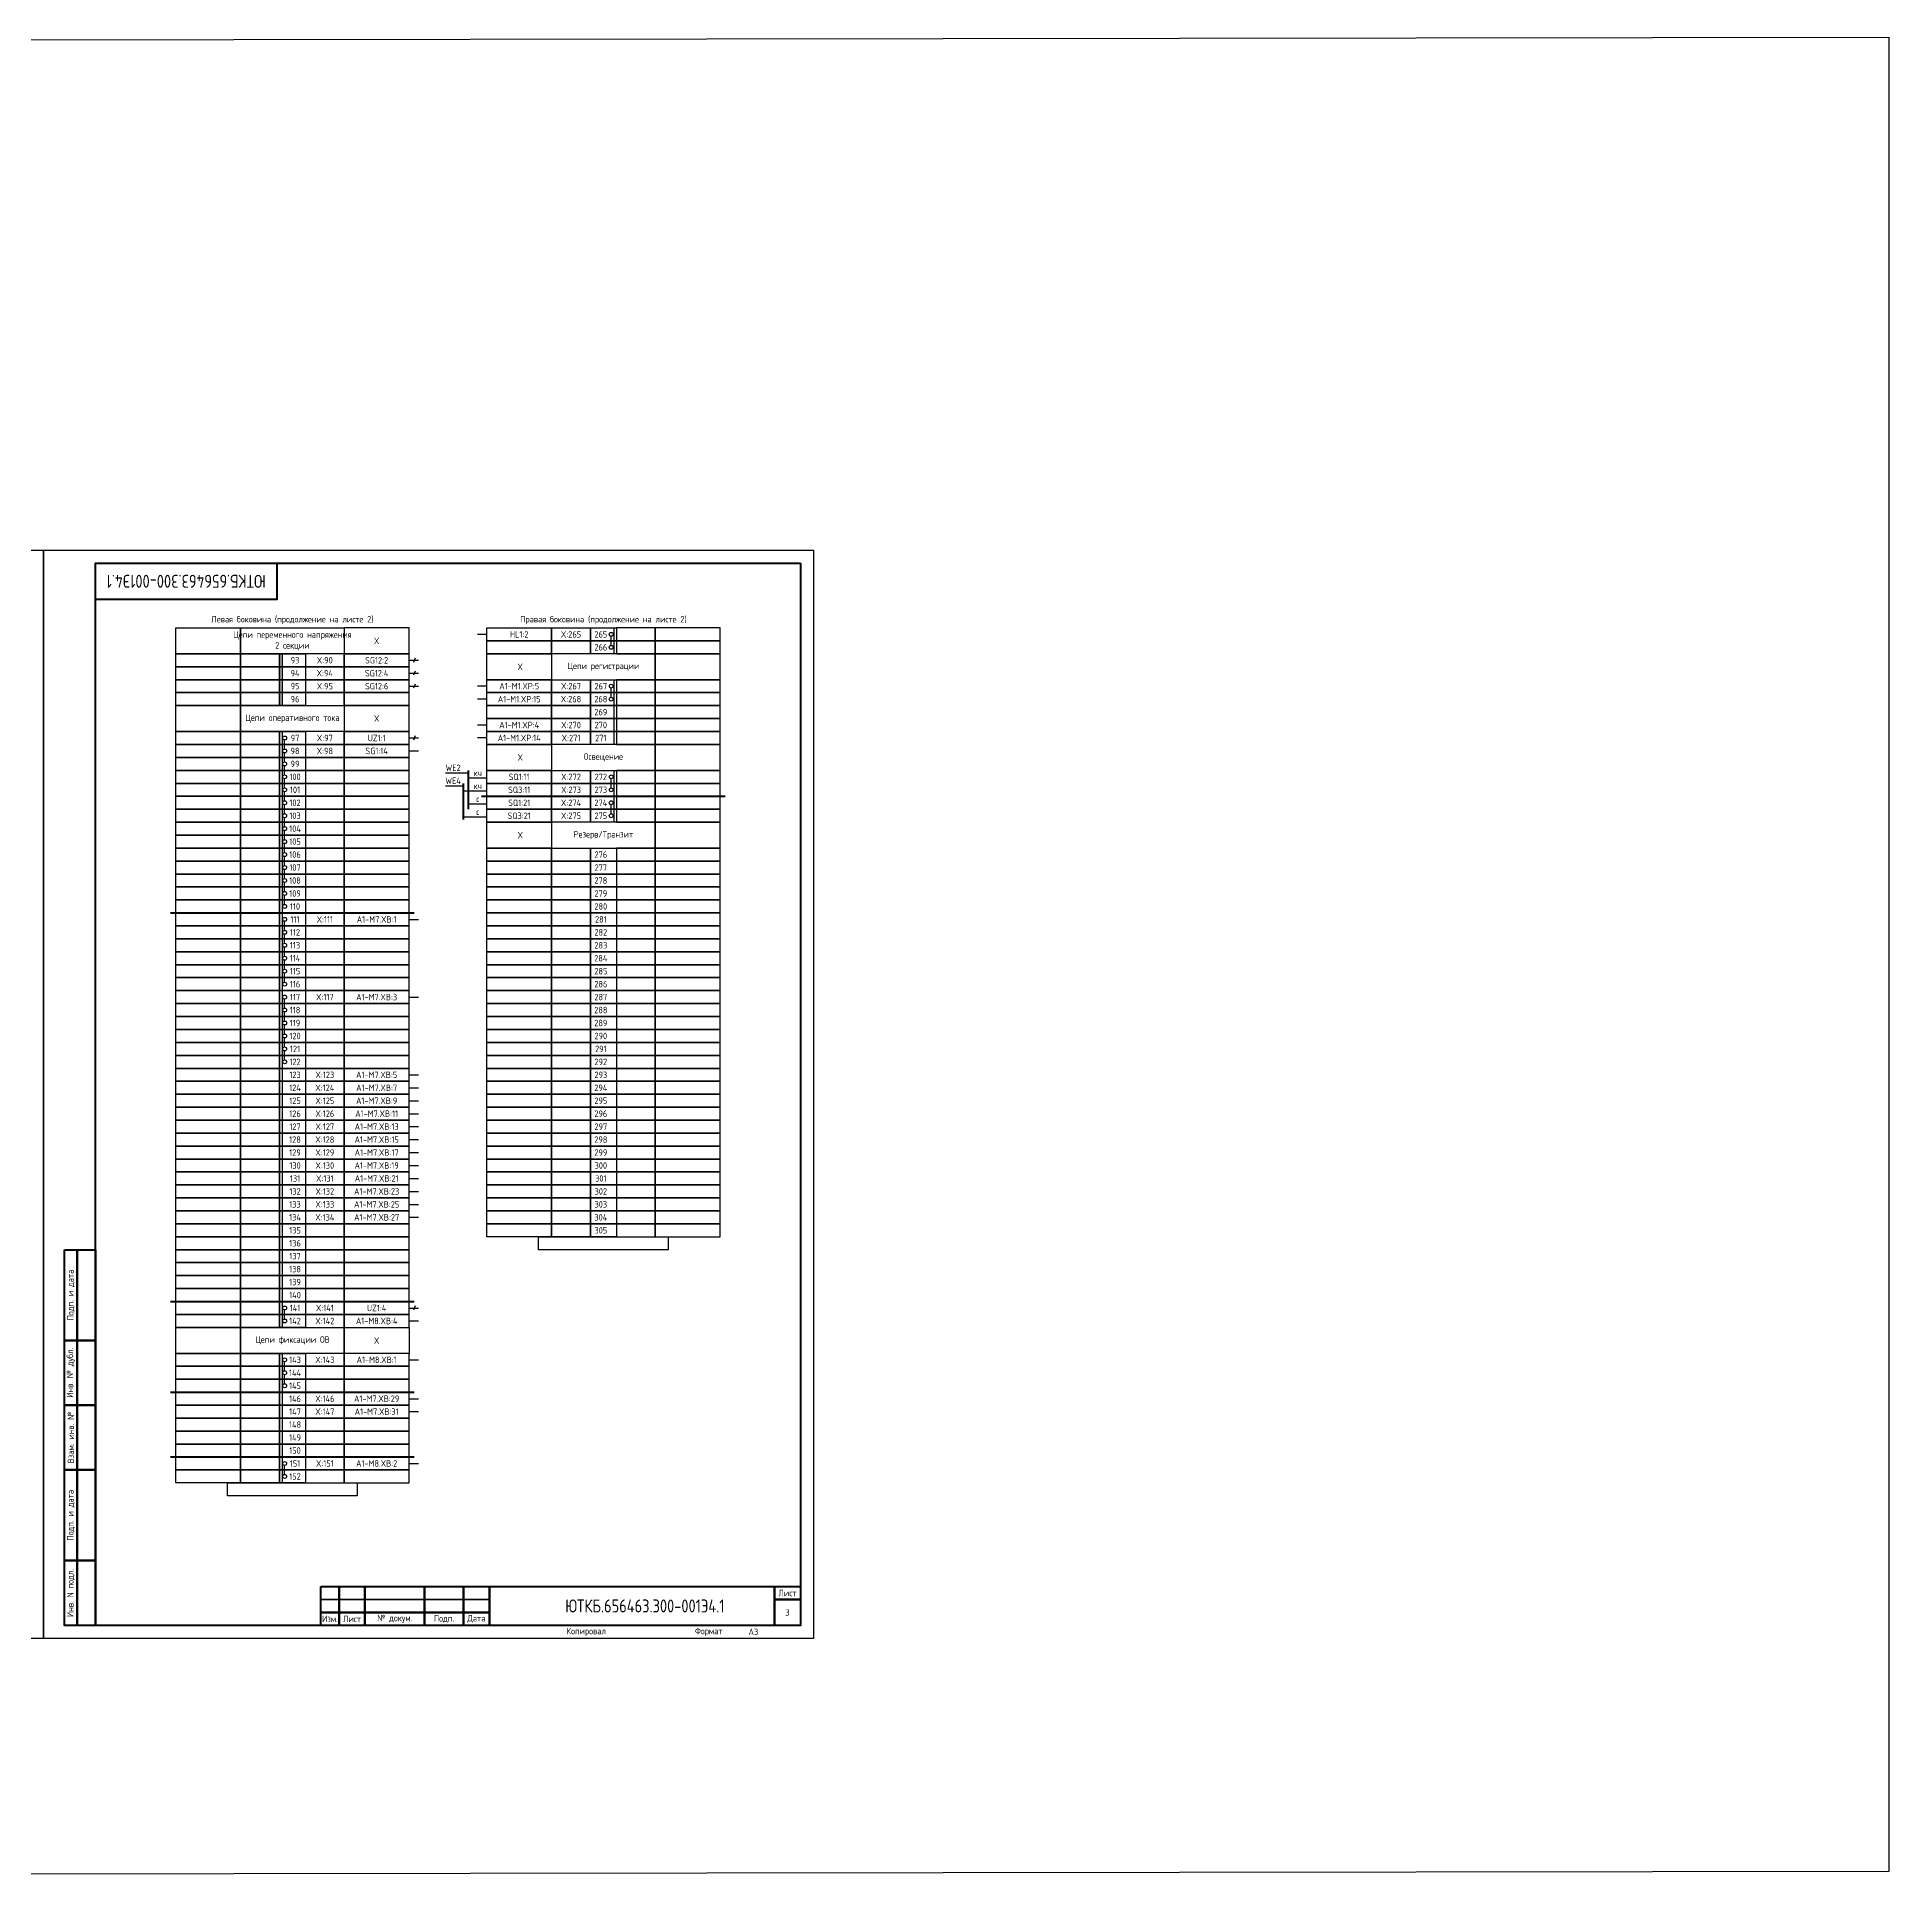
# Model space of a CAD drawing. Header units: millimetres. Extents: x -1245 to 5086, y -99 to 618.
# Drawn here: x 4372 to 5086, y -99 to 618 of the extents above; entities that cross this region are included whole.
import ezdxf

# ---------------------------------------------------------------- set-up
doc = ezdxf.new("R2010")
doc.units = ezdxf.units.MM
doc.styles.add('Gost_type_A', font='GOST_A.TTF')

# ---------------------------------------------------------------- blocks, each defined once
blk = doc.blocks.new('Штамп левый нижний')
at = {"lineweight": 50}
for points in [[(-12, 145), (-7, 145), (-7, 110), (-12, 110)], [(-7, 145), (0, 145), (0, 110), (-7, 110)], [(-12, 110), (-7, 110), (-7, 85), (-12, 85)], [(-7, 110), (0, 110), (0, 85), (-7, 85)], [(-12, 85), (-7, 85), (-7, 60), (-12, 60)], [(-7, 85), (0, 85), (0, 60), (-7, 60)], [(-12, 60), (-7, 60), (-7, 25), (-12, 25)], [(-7, 60), (0, 60), (0, 25), (-7, 25)], [(-12, 25), (-7, 25), (-7, 0), (-12, 0)], [(-7, 25), (0, 25), (0, 0), (-7, 0)]]:
    blk.add_lwpolyline(points, close=True, dxfattribs=at)
at = {"char_height": 2.5, "attachment_point": 5, "rotation": 90, "style": 'Gost_type_A'}
for s, insert, width in [('Подп. и дата', (-9.5, 127.5), 35), ('Инв. № дубл.', (-9.5, 97.5), 25), ('Взам. инв. №', (-9.5, 72.5), 25), ('Подп. и дата', (-9.5, 42.5), 35), ('Инв. N подл.', (-9.5, 12.5), 25)]:
    blk.add_mtext(s, dxfattribs=dict(at, insert=insert, width=width))
blk = doc.blocks.new('Штамп угловой верхний')
at = {"lineweight": 50}
blk.add_lwpolyline([(0, 0), (70, 0), (70, -14), (0, -14)], close=True, dxfattribs=at)
blk = doc.blocks.new('Штамп малый нижний')
at = {"lineweight": 50}
for points in [[(-185, 15), (-178, 15), (-178, 5), (-185, 5)], [(-178, 15), (-168, 15), (-168, 5), (-178, 5)], [(-168, 15), (-145, 15), (-145, 5), (-168, 5)], [(-145, 15), (-130, 15), (-130, 5), (-145, 5)], [(-130, 15), (-120, 15), (-120, 5), (-130, 5)], [(-120, 15), (-10, 15), (-10, 0), (-120, 0)], [(-10, 15), (0, 15), (0, 10), (-10, 10)], [(-10, 10), (0, 10), (0, 0), (-10, 0)], [(-185, 5), (-178, 5), (-178, 0), (-185, 0)], [(-178, 5), (-168, 5), (-168, 0), (-178, 0)], [(-168, 5), (-145, 5), (-145, 0), (-168, 0)], [(-145, 5), (-130, 5), (-130, 0), (-145, 0)], [(-130, 5), (-120, 5), (-120, 0), (-130, 0)]]:
    blk.add_lwpolyline(points, close=True, dxfattribs=at)
for points in [[(-185, 15), (-178, 15), (-178, 10), (-185, 10)], [(-178, 15), (-168, 15), (-168, 10), (-178, 10)], [(-168, 15), (-145, 15), (-145, 10), (-168, 10)], [(-145, 15), (-130, 15), (-130, 10), (-145, 10)], [(-130, 15), (-120, 15), (-120, 10), (-130, 10)], [(-185, 10), (-178, 10), (-178, 5), (-185, 5)], [(-178, 10), (-168, 10), (-168, 5), (-178, 5)], [(-168, 10), (-145, 10), (-145, 5), (-168, 5)], [(-145, 10), (-130, 10), (-130, 5), (-145, 5)], [(-130, 10), (-120, 10), (-120, 5), (-130, 5)]]:
    blk.add_lwpolyline(points, close=True)
at = {"char_height": 2.5, "style": 'Gost_type_A'}
for s, insert, width, attachment_point in [('Лист', (-5, 12.5), 10, 5), ('Изм.', (-181.5, 2.5), 7, 5), ('Лист', (-173, 2.5), 10, 5), ('№ докум.', (-156.5, 2.5), 23, 5), ('Подп.', (-137.5, 2.5), 15, 5), ('Дата', (-125, 2.5), 10, 5), ('Копировал', (-75, -2.53), 13.1202, 6), ('Формат', (-30, -2.53), 13.1202, 6)]:
    blk.add_mtext(s, dxfattribs=dict(at, insert=insert, width=width, attachment_point=attachment_point))

msp = doc.modelspace()

# ---------------------------------------------------------------- hatches: boundary and pattern name
h = msp.add_hatch(color=256)
h.dxf.hatch_style = 1
h.paths.add_polyline_path([(4466, 380), (4465, 380), (4465, 360), (4466, 360)])

# ---------------------------------------------------------------- linework, layer by layer
for p, q in [((4545, 387.5), (4541.38, 387.5)), ((4594, 390), (4594, 380)), ((4593, 383.25), (4593, 386.75)), ((4515, 377.5), (4518.62, 377.5)), ((4517.33, 378.31), (4516.75, 376.69)), ((4517.33, 373.31), (4516.75, 371.69)), ((4515, 372.5), (4518.62, 372.5)), ((4515, 367.5), (4518.62, 367.5)), ((4517.33, 368.31), (4516.75, 366.69)), ((4545, 367.5), (4541.38, 367.5)), ((4593, 363.25), (4593, 366.75)), ((4594, 370), (4594, 345)), ((4545, 362.5), (4541.38, 362.5)), ((4545, 352.5), (4541.38, 352.5)), ((4466, 350), (4466, 120)), ((4467, 343.25), (4467, 346.75)), ((4515, 347.5), (4518.62, 347.5)), ((4517.33, 348.31), (4516.75, 346.69)), ((4545, 347.5), (4541.38, 347.5)), ((4467, 338.25), (4467, 341.75)), ((4515, 342.5), (4518.62, 342.5)), ((4467, 333.25), (4467, 336.75)), ((4467, 328.25), (4467, 331.75)), ((4529, 334), (4538, 334)), ((4545, 332), (4538, 332)), ((4593, 328.25), (4593, 331.75)), ((4594, 335), (4594, 315)), ((4467, 323.25), (4467, 326.75)), ((4529, 329), (4536, 329)), ((4545, 327), (4536, 327)), ((4467, 318.25), (4467, 321.75)), ((4467, 313.25), (4467, 316.75)), ((4545, 317), (4536, 317)), ((4545, 322), (4538, 322)), ((4593, 318.25), (4593, 321.75)), ((4467, 308.25), (4467, 311.75)), ((4467, 303.25), (4467, 306.75)), ((4467, 298.25), (4467, 301.75)), ((4467, 293.25), (4467, 296.75)), ((4467, 288.25), (4467, 291.75)), ((4467, 283.25), (4467, 286.75)), ((4467, 273.25), (4467, 276.75)), ((4515, 277.5), (4518.62, 277.5)), ((4467, 268.25), (4467, 271.75)), ((4467, 263.25), (4467, 266.75)), ((4467, 258.25), (4467, 261.75)), ((4467, 253.25), (4467, 256.75)), ((4467, 243.25), (4467, 246.75)), ((4515, 247.5), (4518.62, 247.5)), ((4467, 238.25), (4467, 241.75)), ((4467, 233.25), (4467, 236.75)), ((4467, 228.25), (4467, 231.75)), ((4467, 223.25), (4467, 226.75)), ((4515, 217.5), (4518.62, 217.5)), ((4515, 212.5), (4518.62, 212.5)), ((4515, 207.5), (4518.62, 207.5)), ((4515, 202.5), (4518.62, 202.5)), ((4515, 197.5), (4518.62, 197.5)), ((4515, 192.5), (4518.62, 192.5)), ((4515, 187.5), (4518.62, 187.5)), ((4515, 182.5), (4518.62, 182.5)), ((4515, 177.5), (4518.62, 177.5)), ((4515, 172.5), (4518.62, 172.5)), ((4515, 167.5), (4518.62, 167.5)), ((4515, 162.5), (4518.62, 162.5)), ((4467, 123.25), (4467, 126.75)), ((4515, 127.5), (4518.62, 127.5)), ((4515, 122.5), (4518.62, 122.5)), ((4517.33, 128.31), (4516.75, 126.69)), ((4466, 110), (4466, 60)), ((4467, 103.25), (4467, 106.75)), ((4467, 98.25), (4467, 101.75)), ((4515, 107.5), (4518.62, 107.5)), ((4515, 92.5), (4518.62, 92.5)), ((4515, 87.5), (4518.62, 87.5)), ((4467, 63.25), (4467, 66.75)), ((4515, 67.5), (4518.62, 67.5))]:
    msp.add_line(p, q)
at = {"lineweight": 50}
for p, q in [((4536, 316), (4536, 330)), ((4538, 320), (4538, 335)), ((4543, 325), (4637, 325)), ((4423, 280), (4517, 280)), ((4423, 130), (4517, 130)), ((4423, 95), (4517, 95)), ((4423, 70), (4517, 70))]:
    msp.add_line(p, q, dxfattribs=at)
at = {"color": 3}
msp.add_lwpolyline([(-1245, 609), (5086, 618), (5086, -90), (-1245, -99)], close=True, dxfattribs=at)
for points in [[(4374, 420), (4374, 0), (4077, 0), (4077, 420)], [(4671, 420), (4671, 0), (4374, 0), (4374, 420)], [(4425, 390), (4450, 390), (4450, 380), (4425, 380)], [(4450, 390), (4490, 390), (4490, 380), (4450, 380)], [(4515, 390), (4490, 390), (4490, 380), (4515, 380)], [(4545, 390), (4570, 390), (4570, 385), (4545, 385)], [(4570, 390), (4585, 390), (4585, 385), (4570, 385)], [(4585, 390), (4595, 390), (4595, 385), (4585, 385)], [(4610, 390), (4595, 390), (4595, 385), (4610, 385)], [(4635, 390), (4610, 390), (4610, 385), (4635, 385)], [(4545, 385), (4570, 385), (4570, 380), (4545, 380)], [(4570, 385), (4585, 385), (4585, 380), (4570, 380)], [(4585, 385), (4595, 385), (4595, 380), (4585, 380)], [(4610, 385), (4595, 385), (4595, 380), (4610, 380)], [(4635, 385), (4610, 385), (4610, 380), (4635, 380)], [(4425, 380), (4450, 380), (4450, 375), (4425, 375)], [(4425, 375), (4450, 375), (4450, 370), (4425, 370)], [(4450, 380), (4465, 380), (4465, 375), (4450, 375)], [(4450, 375), (4465, 375), (4465, 370), (4450, 370)], [(4465, 380), (4475, 380), (4475, 375), (4465, 375)], [(4465, 375), (4475, 375), (4475, 370), (4465, 370)], [(4490, 380), (4475, 380), (4475, 375), (4490, 375)], [(4490, 375), (4475, 375), (4475, 370), (4490, 370)], [(4515, 380), (4490, 380), (4490, 375), (4515, 375)], [(4515, 375), (4490, 375), (4490, 370), (4515, 370)], [(4545, 380), (4570, 380), (4570, 370), (4545, 370)], [(4610, 380), (4570, 380), (4570, 370), (4610, 370)], [(4635, 380), (4610, 380), (4610, 370), (4635, 370)], [(4425, 370), (4450, 370), (4450, 365), (4425, 365)], [(4450, 370), (4465, 370), (4465, 365), (4450, 365)], [(4465, 370), (4475, 370), (4475, 365), (4465, 365)], [(4490, 370), (4475, 370), (4475, 365), (4490, 365)], [(4515, 370), (4490, 370), (4490, 365), (4515, 365)], [(4545, 370), (4570, 370), (4570, 365), (4545, 365)], [(4570, 370), (4585, 370), (4585, 365), (4570, 365)], [(4585, 370), (4595, 370), (4595, 365), (4585, 365)], [(4610, 370), (4595, 370), (4595, 365), (4610, 365)], [(4635, 370), (4610, 370), (4610, 365), (4635, 365)], [(4425, 365), (4450, 365), (4450, 360), (4425, 360)], [(4425, 360), (4450, 360), (4450, 350), (4425, 350)], [(4450, 365), (4465, 365), (4465, 360), (4450, 360)], [(4450, 360), (4490, 360), (4490, 350), (4450, 350)], [(4465, 365), (4475, 365), (4475, 360), (4465, 360)], [(4490, 365), (4475, 365), (4475, 360), (4490, 360)], [(4515, 365), (4490, 365), (4490, 360), (4515, 360)], [(4515, 360), (4490, 360), (4490, 350), (4515, 350)], [(4545, 365), (4570, 365), (4570, 360), (4545, 360)], [(4545, 360), (4570, 360), (4570, 355), (4545, 355)], [(4570, 365), (4585, 365), (4585, 360), (4570, 360)], [(4570, 360), (4585, 360), (4585, 355), (4570, 355)], [(4585, 365), (4595, 365), (4595, 360), (4585, 360)], [(4585, 360), (4595, 360), (4595, 355), (4585, 355)], [(4610, 365), (4595, 365), (4595, 360), (4610, 360)], [(4610, 360), (4595, 360), (4595, 355), (4610, 355)], [(4635, 365), (4610, 365), (4610, 360), (4635, 360)], [(4635, 360), (4610, 360), (4610, 355), (4635, 355)], [(4545, 355), (4570, 355), (4570, 350), (4545, 350)], [(4570, 355), (4585, 355), (4585, 350), (4570, 350)], [(4585, 355), (4595, 355), (4595, 350), (4585, 350)], [(4610, 355), (4595, 355), (4595, 350), (4610, 350)], [(4635, 355), (4610, 355), (4610, 350), (4635, 350)], [(4425, 350), (4450, 350), (4450, 345), (4425, 345)], [(4425, 345), (4450, 345), (4450, 340), (4425, 340)], [(4450, 350), (4465, 350), (4465, 345), (4450, 345)], [(4450, 345), (4465, 345), (4465, 340), (4450, 340)], [(4465, 350), (4475, 350), (4475, 345), (4465, 345)], [(4465, 345), (4475, 345), (4475, 340), (4465, 340)], [(4490, 350), (4475, 350), (4475, 345), (4490, 345)], [(4490, 345), (4475, 345), (4475, 340), (4490, 340)], [(4515, 350), (4490, 350), (4490, 345), (4515, 345)], [(4515, 345), (4490, 345), (4490, 340), (4515, 340)], [(4545, 350), (4570, 350), (4570, 345), (4545, 345)], [(4545, 345), (4570, 345), (4570, 335), (4545, 335)], [(4570, 350), (4585, 350), (4585, 345), (4570, 345)], [(4610, 345), (4570, 345), (4570, 335), (4610, 335)], [(4585, 350), (4595, 350), (4595, 345), (4585, 345)], [(4610, 350), (4595, 350), (4595, 345), (4610, 345)], [(4635, 350), (4610, 350), (4610, 345), (4635, 345)], [(4635, 345), (4610, 345), (4610, 335), (4635, 335)], [(4425, 340), (4450, 340), (4450, 335), (4425, 335)], [(4450, 340), (4465, 340), (4465, 335), (4450, 335)], [(4465, 340), (4475, 340), (4475, 335), (4465, 335)], [(4490, 340), (4475, 340), (4475, 335), (4490, 335)], [(4515, 340), (4490, 340), (4490, 335), (4515, 335)], [(4425, 335), (4450, 335), (4450, 330), (4425, 330)], [(4425, 330), (4450, 330), (4450, 325), (4425, 325)], [(4450, 335), (4465, 335), (4465, 330), (4450, 330)], [(4450, 330), (4465, 330), (4465, 325), (4450, 325)], [(4465, 335), (4475, 335), (4475, 330), (4465, 330)], [(4465, 330), (4475, 330), (4475, 325), (4465, 325)], [(4490, 335), (4475, 335), (4475, 330), (4490, 330)], [(4490, 330), (4475, 330), (4475, 325), (4490, 325)], [(4515, 335), (4490, 335), (4490, 330), (4515, 330)], [(4515, 330), (4490, 330), (4490, 325), (4515, 325)], [(4545, 335), (4570, 335), (4570, 330), (4545, 330)], [(4545, 330), (4570, 330), (4570, 325), (4545, 325)], [(4570, 335), (4585, 335), (4585, 330), (4570, 330)], [(4570, 330), (4585, 330), (4585, 325), (4570, 325)], [(4585, 335), (4595, 335), (4595, 330), (4585, 330)], [(4585, 330), (4595, 330), (4595, 325), (4585, 325)], [(4610, 335), (4595, 335), (4595, 330), (4610, 330)], [(4610, 330), (4595, 330), (4595, 325), (4610, 325)], [(4635, 335), (4610, 335), (4610, 330), (4635, 330)], [(4635, 330), (4610, 330), (4610, 325), (4635, 325)], [(4425, 325), (4450, 325), (4450, 320), (4425, 320)], [(4450, 325), (4465, 325), (4465, 320), (4450, 320)], [(4465, 325), (4475, 325), (4475, 320), (4465, 320)], [(4490, 325), (4475, 325), (4475, 320), (4490, 320)], [(4515, 325), (4490, 325), (4490, 320), (4515, 320)], [(4545, 325), (4570, 325), (4570, 320), (4545, 320)], [(4570, 325), (4585, 325), (4585, 320), (4570, 320)], [(4585, 325), (4595, 325), (4595, 320), (4585, 320)], [(4610, 325), (4595, 325), (4595, 320), (4610, 320)], [(4635, 325), (4610, 325), (4610, 320), (4635, 320)], [(4425, 320), (4450, 320), (4450, 315), (4425, 315)], [(4450, 320), (4465, 320), (4465, 315), (4450, 315)], [(4465, 320), (4475, 320), (4475, 315), (4465, 315)], [(4490, 320), (4475, 320), (4475, 315), (4490, 315)], [(4515, 320), (4490, 320), (4490, 315), (4515, 315)], [(4545, 320), (4570, 320), (4570, 315), (4545, 315)], [(4570, 320), (4585, 320), (4585, 315), (4570, 315)], [(4585, 320), (4595, 320), (4595, 315), (4585, 315)], [(4610, 320), (4595, 320), (4595, 315), (4610, 315)], [(4635, 320), (4610, 320), (4610, 315), (4635, 315)], [(4425, 315), (4450, 315), (4450, 310), (4425, 310)], [(4425, 310), (4450, 310), (4450, 305), (4425, 305)], [(4450, 315), (4465, 315), (4465, 310), (4450, 310)], [(4450, 310), (4465, 310), (4465, 305), (4450, 305)], [(4465, 315), (4475, 315), (4475, 310), (4465, 310)], [(4465, 310), (4475, 310), (4475, 305), (4465, 305)], [(4490, 315), (4475, 315), (4475, 310), (4490, 310)], [(4490, 310), (4475, 310), (4475, 305), (4490, 305)], [(4515, 315), (4490, 315), (4490, 310), (4515, 310)], [(4515, 310), (4490, 310), (4490, 305), (4515, 305)], [(4545, 315), (4570, 315), (4570, 305), (4545, 305)], [(4610, 315), (4570, 315), (4570, 305), (4610, 305)], [(4635, 315), (4610, 315), (4610, 305), (4635, 305)], [(4425, 305), (4450, 305), (4450, 300), (4425, 300)], [(4450, 305), (4465, 305), (4465, 300), (4450, 300)], [(4465, 305), (4475, 305), (4475, 300), (4465, 300)], [(4490, 305), (4475, 305), (4475, 300), (4490, 300)], [(4515, 305), (4490, 305), (4490, 300), (4515, 300)], [(4545, 305), (4570, 305), (4570, 300), (4545, 300)], [(4570, 305), (4585, 305), (4585, 300), (4570, 300)], [(4585, 305), (4595, 305), (4595, 300), (4585, 300)], [(4610, 305), (4595, 305), (4595, 300), (4610, 300)], [(4635, 305), (4610, 305), (4610, 300), (4635, 300)], [(4425, 300), (4450, 300), (4450, 295), (4425, 295)], [(4425, 295), (4450, 295), (4450, 290), (4425, 290)], [(4450, 300), (4465, 300), (4465, 295), (4450, 295)], [(4450, 295), (4465, 295), (4465, 290), (4450, 290)], [(4465, 300), (4475, 300), (4475, 295), (4465, 295)], [(4465, 295), (4475, 295), (4475, 290), (4465, 290)], [(4490, 300), (4475, 300), (4475, 295), (4490, 295)], [(4490, 295), (4475, 295), (4475, 290), (4490, 290)], [(4515, 300), (4490, 300), (4490, 295), (4515, 295)], [(4515, 295), (4490, 295), (4490, 290), (4515, 290)], [(4545, 300), (4570, 300), (4570, 295), (4545, 295)], [(4545, 295), (4570, 295), (4570, 290), (4545, 290)], [(4570, 300), (4585, 300), (4585, 295), (4570, 295)], [(4570, 295), (4585, 295), (4585, 290), (4570, 290)], [(4585, 300), (4595, 300), (4595, 295), (4585, 295)], [(4585, 295), (4595, 295), (4595, 290), (4585, 290)], [(4610, 300), (4595, 300), (4595, 295), (4610, 295)], [(4610, 295), (4595, 295), (4595, 290), (4610, 290)], [(4635, 300), (4610, 300), (4610, 295), (4635, 295)], [(4635, 295), (4610, 295), (4610, 290), (4635, 290)], [(4425, 290), (4450, 290), (4450, 285), (4425, 285)], [(4450, 290), (4465, 290), (4465, 285), (4450, 285)], [(4465, 290), (4475, 290), (4475, 285), (4465, 285)], [(4490, 290), (4475, 290), (4475, 285), (4490, 285)], [(4515, 290), (4490, 290), (4490, 285), (4515, 285)], [(4545, 290), (4570, 290), (4570, 285), (4545, 285)], [(4570, 290), (4585, 290), (4585, 285), (4570, 285)], [(4585, 290), (4595, 290), (4595, 285), (4585, 285)], [(4610, 290), (4595, 290), (4595, 285), (4610, 285)], [(4635, 290), (4610, 290), (4610, 285), (4635, 285)], [(4425, 285), (4450, 285), (4450, 280), (4425, 280)], [(4425, 280), (4450, 280), (4450, 275), (4425, 275)], [(4450, 285), (4465, 285), (4465, 280), (4450, 280)], [(4450, 280), (4465, 280), (4465, 275), (4450, 275)], [(4465, 285), (4475, 285), (4475, 280), (4465, 280)], [(4465, 280), (4475, 280), (4475, 275), (4465, 275)], [(4490, 285), (4475, 285), (4475, 280), (4490, 280)], [(4490, 280), (4475, 280), (4475, 275), (4490, 275)], [(4515, 285), (4490, 285), (4490, 280), (4515, 280)], [(4515, 280), (4490, 280), (4490, 275), (4515, 275)], [(4545, 285), (4570, 285), (4570, 280), (4545, 280)], [(4545, 280), (4570, 280), (4570, 275), (4545, 275)], [(4570, 285), (4585, 285), (4585, 280), (4570, 280)], [(4570, 280), (4585, 280), (4585, 275), (4570, 275)], [(4585, 285), (4595, 285), (4595, 280), (4585, 280)], [(4585, 280), (4595, 280), (4595, 275), (4585, 275)], [(4610, 285), (4595, 285), (4595, 280), (4610, 280)], [(4610, 280), (4595, 280), (4595, 275), (4610, 275)], [(4635, 285), (4610, 285), (4610, 280), (4635, 280)], [(4635, 280), (4610, 280), (4610, 275), (4635, 275)], [(4425, 275), (4450, 275), (4450, 270), (4425, 270)], [(4450, 275), (4465, 275), (4465, 270), (4450, 270)], [(4465, 275), (4475, 275), (4475, 270), (4465, 270)], [(4490, 275), (4475, 275), (4475, 270), (4490, 270)], [(4515, 275), (4490, 275), (4490, 270), (4515, 270)], [(4545, 275), (4570, 275), (4570, 270), (4545, 270)], [(4570, 275), (4585, 275), (4585, 270), (4570, 270)], [(4585, 275), (4595, 275), (4595, 270), (4585, 270)], [(4610, 275), (4595, 275), (4595, 270), (4610, 270)], [(4635, 275), (4610, 275), (4610, 270), (4635, 270)], [(4425, 270), (4450, 270), (4450, 265), (4425, 265)], [(4450, 270), (4465, 270), (4465, 265), (4450, 265)], [(4465, 270), (4475, 270), (4475, 265), (4465, 265)], [(4490, 270), (4475, 270), (4475, 265), (4490, 265)], [(4515, 270), (4490, 270), (4490, 265), (4515, 265)], [(4545, 270), (4570, 270), (4570, 265), (4545, 265)], [(4570, 270), (4585, 270), (4585, 265), (4570, 265)], [(4585, 270), (4595, 270), (4595, 265), (4585, 265)], [(4610, 270), (4595, 270), (4595, 265), (4610, 265)], [(4635, 270), (4610, 270), (4610, 265), (4635, 265)], [(4425, 265), (4450, 265), (4450, 260), (4425, 260)], [(4425, 260), (4450, 260), (4450, 255), (4425, 255)], [(4450, 265), (4465, 265), (4465, 260), (4450, 260)], [(4450, 260), (4465, 260), (4465, 255), (4450, 255)], [(4465, 265), (4475, 265), (4475, 260), (4465, 260)], [(4465, 260), (4475, 260), (4475, 255), (4465, 255)], [(4490, 265), (4475, 265), (4475, 260), (4490, 260)], [(4490, 260), (4475, 260), (4475, 255), (4490, 255)], [(4515, 265), (4490, 265), (4490, 260), (4515, 260)], [(4515, 260), (4490, 260), (4490, 255), (4515, 255)], [(4545, 265), (4570, 265), (4570, 260), (4545, 260)], [(4545, 260), (4570, 260), (4570, 255), (4545, 255)], [(4570, 265), (4585, 265), (4585, 260), (4570, 260)], [(4570, 260), (4585, 260), (4585, 255), (4570, 255)], [(4585, 265), (4595, 265), (4595, 260), (4585, 260)], [(4585, 260), (4595, 260), (4595, 255), (4585, 255)], [(4610, 265), (4595, 265), (4595, 260), (4610, 260)], [(4610, 260), (4595, 260), (4595, 255), (4610, 255)], [(4635, 265), (4610, 265), (4610, 260), (4635, 260)], [(4635, 260), (4610, 260), (4610, 255), (4635, 255)], [(4425, 255), (4450, 255), (4450, 250), (4425, 250)], [(4450, 255), (4465, 255), (4465, 250), (4450, 250)], [(4465, 255), (4475, 255), (4475, 250), (4465, 250)], [(4490, 255), (4475, 255), (4475, 250), (4490, 250)], [(4515, 255), (4490, 255), (4490, 250), (4515, 250)], [(4545, 255), (4570, 255), (4570, 250), (4545, 250)], [(4570, 255), (4585, 255), (4585, 250), (4570, 250)], [(4585, 255), (4595, 255), (4595, 250), (4585, 250)], [(4610, 255), (4595, 255), (4595, 250), (4610, 250)], [(4635, 255), (4610, 255), (4610, 250), (4635, 250)], [(4425, 250), (4450, 250), (4450, 245), (4425, 245)], [(4425, 245), (4450, 245), (4450, 240), (4425, 240)], [(4450, 250), (4465, 250), (4465, 245), (4450, 245)], [(4450, 245), (4465, 245), (4465, 240), (4450, 240)], [(4465, 250), (4475, 250), (4475, 245), (4465, 245)], [(4465, 245), (4475, 245), (4475, 240), (4465, 240)], [(4490, 250), (4475, 250), (4475, 245), (4490, 245)], [(4490, 245), (4475, 245), (4475, 240), (4490, 240)], [(4515, 250), (4490, 250), (4490, 245), (4515, 245)], [(4515, 245), (4490, 245), (4490, 240), (4515, 240)], [(4545, 250), (4570, 250), (4570, 245), (4545, 245)], [(4545, 245), (4570, 245), (4570, 240), (4545, 240)], [(4570, 250), (4585, 250), (4585, 245), (4570, 245)], [(4570, 245), (4585, 245), (4585, 240), (4570, 240)], [(4585, 250), (4595, 250), (4595, 245), (4585, 245)], [(4585, 245), (4595, 245), (4595, 240), (4585, 240)], [(4610, 250), (4595, 250), (4595, 245), (4610, 245)], [(4610, 245), (4595, 245), (4595, 240), (4610, 240)], [(4635, 250), (4610, 250), (4610, 245), (4635, 245)], [(4635, 245), (4610, 245), (4610, 240), (4635, 240)], [(4425, 240), (4450, 240), (4450, 235), (4425, 235)], [(4450, 240), (4465, 240), (4465, 235), (4450, 235)], [(4465, 240), (4475, 240), (4475, 235), (4465, 235)], [(4490, 240), (4475, 240), (4475, 235), (4490, 235)], [(4515, 240), (4490, 240), (4490, 235), (4515, 235)], [(4545, 240), (4570, 240), (4570, 235), (4545, 235)], [(4570, 240), (4585, 240), (4585, 235), (4570, 235)], [(4585, 240), (4595, 240), (4595, 235), (4585, 235)], [(4610, 240), (4595, 240), (4595, 235), (4610, 235)], [(4635, 240), (4610, 240), (4610, 235), (4635, 235)], [(4425, 235), (4450, 235), (4450, 230), (4425, 230)], [(4425, 230), (4450, 230), (4450, 225), (4425, 225)], [(4450, 235), (4465, 235), (4465, 230), (4450, 230)], [(4450, 230), (4465, 230), (4465, 225), (4450, 225)], [(4465, 235), (4475, 235), (4475, 230), (4465, 230)], [(4465, 230), (4475, 230), (4475, 225), (4465, 225)], [(4490, 235), (4475, 235), (4475, 230), (4490, 230)], [(4490, 230), (4475, 230), (4475, 225), (4490, 225)], [(4515, 235), (4490, 235), (4490, 230), (4515, 230)], [(4515, 230), (4490, 230), (4490, 225), (4515, 225)], [(4545, 235), (4570, 235), (4570, 230), (4545, 230)], [(4545, 230), (4570, 230), (4570, 225), (4545, 225)], [(4570, 235), (4585, 235), (4585, 230), (4570, 230)], [(4570, 230), (4585, 230), (4585, 225), (4570, 225)], [(4585, 235), (4595, 235), (4595, 230), (4585, 230)], [(4585, 230), (4595, 230), (4595, 225), (4585, 225)], [(4610, 235), (4595, 235), (4595, 230), (4610, 230)], [(4610, 230), (4595, 230), (4595, 225), (4610, 225)], [(4635, 235), (4610, 235), (4610, 230), (4635, 230)], [(4635, 230), (4610, 230), (4610, 225), (4635, 225)], [(4425, 225), (4450, 225), (4450, 220), (4425, 220)], [(4450, 225), (4465, 225), (4465, 220), (4450, 220)], [(4465, 225), (4475, 225), (4475, 220), (4465, 220)], [(4490, 225), (4475, 225), (4475, 220), (4490, 220)], [(4515, 225), (4490, 225), (4490, 220), (4515, 220)], [(4545, 225), (4570, 225), (4570, 220), (4545, 220)], [(4570, 225), (4585, 225), (4585, 220), (4570, 220)], [(4585, 225), (4595, 225), (4595, 220), (4585, 220)], [(4610, 225), (4595, 225), (4595, 220), (4610, 220)], [(4635, 225), (4610, 225), (4610, 220), (4635, 220)], [(4425, 220), (4450, 220), (4450, 215), (4425, 215)], [(4450, 220), (4465, 220), (4465, 215), (4450, 215)], [(4465, 220), (4475, 220), (4475, 215), (4465, 215)], [(4490, 220), (4475, 220), (4475, 215), (4490, 215)], [(4515, 220), (4490, 220), (4490, 215), (4515, 215)], [(4545, 220), (4570, 220), (4570, 215), (4545, 215)], [(4570, 220), (4585, 220), (4585, 215), (4570, 215)], [(4585, 220), (4595, 220), (4595, 215), (4585, 215)], [(4610, 220), (4595, 220), (4595, 215), (4610, 215)], [(4635, 220), (4610, 220), (4610, 215), (4635, 215)], [(4425, 215), (4450, 215), (4450, 210), (4425, 210)], [(4425, 210), (4450, 210), (4450, 205), (4425, 205)], [(4450, 215), (4465, 215), (4465, 210), (4450, 210)], [(4450, 210), (4465, 210), (4465, 205), (4450, 205)], [(4465, 215), (4475, 215), (4475, 210), (4465, 210)], [(4465, 210), (4475, 210), (4475, 205), (4465, 205)], [(4490, 215), (4475, 215), (4475, 210), (4490, 210)], [(4490, 210), (4475, 210), (4475, 205), (4490, 205)], [(4515, 215), (4490, 215), (4490, 210), (4515, 210)], [(4515, 210), (4490, 210), (4490, 205), (4515, 205)], [(4545, 215), (4570, 215), (4570, 210), (4545, 210)], [(4545, 210), (4570, 210), (4570, 205), (4545, 205)], [(4570, 215), (4585, 215), (4585, 210), (4570, 210)], [(4570, 210), (4585, 210), (4585, 205), (4570, 205)], [(4585, 215), (4595, 215), (4595, 210), (4585, 210)], [(4585, 210), (4595, 210), (4595, 205), (4585, 205)], [(4610, 215), (4595, 215), (4595, 210), (4610, 210)], [(4610, 210), (4595, 210), (4595, 205), (4610, 205)], [(4635, 215), (4610, 215), (4610, 210), (4635, 210)], [(4635, 210), (4610, 210), (4610, 205), (4635, 205)], [(4425, 205), (4450, 205), (4450, 200), (4425, 200)], [(4450, 205), (4465, 205), (4465, 200), (4450, 200)], [(4465, 205), (4475, 205), (4475, 200), (4465, 200)], [(4490, 205), (4475, 205), (4475, 200), (4490, 200)], [(4515, 205), (4490, 205), (4490, 200), (4515, 200)], [(4545, 205), (4570, 205), (4570, 200), (4545, 200)], [(4570, 205), (4585, 205), (4585, 200), (4570, 200)], [(4585, 205), (4595, 205), (4595, 200), (4585, 200)], [(4610, 205), (4595, 205), (4595, 200), (4610, 200)], [(4635, 205), (4610, 205), (4610, 200), (4635, 200)], [(4425, 200), (4450, 200), (4450, 195), (4425, 195)], [(4425, 195), (4450, 195), (4450, 190), (4425, 190)], [(4450, 200), (4465, 200), (4465, 195), (4450, 195)], [(4450, 195), (4465, 195), (4465, 190), (4450, 190)], [(4465, 200), (4475, 200), (4475, 195), (4465, 195)], [(4465, 195), (4475, 195), (4475, 190), (4465, 190)], [(4490, 200), (4475, 200), (4475, 195), (4490, 195)], [(4490, 195), (4475, 195), (4475, 190), (4490, 190)], [(4515, 200), (4490, 200), (4490, 195), (4515, 195)], [(4515, 195), (4490, 195), (4490, 190), (4515, 190)], [(4545, 200), (4570, 200), (4570, 195), (4545, 195)], [(4545, 195), (4570, 195), (4570, 190), (4545, 190)], [(4570, 200), (4585, 200), (4585, 195), (4570, 195)], [(4570, 195), (4585, 195), (4585, 190), (4570, 190)], [(4585, 200), (4595, 200), (4595, 195), (4585, 195)], [(4585, 195), (4595, 195), (4595, 190), (4585, 190)], [(4610, 200), (4595, 200), (4595, 195), (4610, 195)], [(4610, 195), (4595, 195), (4595, 190), (4610, 190)], [(4635, 200), (4610, 200), (4610, 195), (4635, 195)], [(4635, 195), (4610, 195), (4610, 190), (4635, 190)], [(4425, 190), (4450, 190), (4450, 185), (4425, 185)], [(4450, 190), (4465, 190), (4465, 185), (4450, 185)], [(4465, 190), (4475, 190), (4475, 185), (4465, 185)], [(4490, 190), (4475, 190), (4475, 185), (4490, 185)], [(4515, 190), (4490, 190), (4490, 185), (4515, 185)], [(4545, 190), (4570, 190), (4570, 185), (4545, 185)], [(4570, 190), (4585, 190), (4585, 185), (4570, 185)], [(4585, 190), (4595, 190), (4595, 185), (4585, 185)], [(4610, 190), (4595, 190), (4595, 185), (4610, 185)], [(4635, 190), (4610, 190), (4610, 185), (4635, 185)], [(4425, 185), (4450, 185), (4450, 180), (4425, 180)], [(4425, 180), (4450, 180), (4450, 175), (4425, 175)], [(4450, 185), (4465, 185), (4465, 180), (4450, 180)], [(4450, 180), (4465, 180), (4465, 175), (4450, 175)], [(4465, 185), (4475, 185), (4475, 180), (4465, 180)], [(4465, 180), (4475, 180), (4475, 175), (4465, 175)], [(4490, 185), (4475, 185), (4475, 180), (4490, 180)], [(4490, 180), (4475, 180), (4475, 175), (4490, 175)], [(4515, 185), (4490, 185), (4490, 180), (4515, 180)], [(4515, 180), (4490, 180), (4490, 175), (4515, 175)], [(4545, 185), (4570, 185), (4570, 180), (4545, 180)], [(4545, 180), (4570, 180), (4570, 175), (4545, 175)], [(4570, 185), (4585, 185), (4585, 180), (4570, 180)], [(4570, 180), (4585, 180), (4585, 175), (4570, 175)], [(4585, 185), (4595, 185), (4595, 180), (4585, 180)], [(4585, 180), (4595, 180), (4595, 175), (4585, 175)], [(4610, 185), (4595, 185), (4595, 180), (4610, 180)], [(4610, 180), (4595, 180), (4595, 175), (4610, 175)], [(4635, 185), (4610, 185), (4610, 180), (4635, 180)], [(4635, 180), (4610, 180), (4610, 175), (4635, 175)], [(4425, 175), (4450, 175), (4450, 170), (4425, 170)], [(4450, 175), (4465, 175), (4465, 170), (4450, 170)], [(4465, 175), (4475, 175), (4475, 170), (4465, 170)], [(4490, 175), (4475, 175), (4475, 170), (4490, 170)], [(4515, 175), (4490, 175), (4490, 170), (4515, 170)], [(4545, 175), (4570, 175), (4570, 170), (4545, 170)], [(4570, 175), (4585, 175), (4585, 170), (4570, 170)], [(4585, 175), (4595, 175), (4595, 170), (4585, 170)], [(4610, 175), (4595, 175), (4595, 170), (4610, 170)], [(4635, 175), (4610, 175), (4610, 170), (4635, 170)], [(4425, 170), (4450, 170), (4450, 165), (4425, 165)], [(4425, 165), (4450, 165), (4450, 160), (4425, 160)], [(4450, 170), (4465, 170), (4465, 165), (4450, 165)], [(4450, 165), (4465, 165), (4465, 160), (4450, 160)], [(4465, 170), (4475, 170), (4475, 165), (4465, 165)], [(4465, 165), (4475, 165), (4475, 160), (4465, 160)], [(4490, 170), (4475, 170), (4475, 165), (4490, 165)], [(4490, 165), (4475, 165), (4475, 160), (4490, 160)], [(4515, 170), (4490, 170), (4490, 165), (4515, 165)], [(4515, 165), (4490, 165), (4490, 160), (4515, 160)], [(4545, 170), (4570, 170), (4570, 165), (4545, 165)], [(4545, 165), (4570, 165), (4570, 160), (4545, 160)], [(4570, 170), (4585, 170), (4585, 165), (4570, 165)], [(4570, 165), (4585, 165), (4585, 160), (4570, 160)], [(4585, 170), (4595, 170), (4595, 165), (4585, 165)], [(4585, 165), (4595, 165), (4595, 160), (4585, 160)], [(4610, 170), (4595, 170), (4595, 165), (4610, 165)], [(4610, 165), (4595, 165), (4595, 160), (4610, 160)], [(4635, 170), (4610, 170), (4610, 165), (4635, 165)], [(4635, 165), (4610, 165), (4610, 160), (4635, 160)], [(4425, 160), (4450, 160), (4450, 155), (4425, 155)], [(4450, 160), (4465, 160), (4465, 155), (4450, 155)], [(4465, 160), (4475, 160), (4475, 155), (4465, 155)], [(4490, 160), (4475, 160), (4475, 155), (4490, 155)], [(4515, 160), (4490, 160), (4490, 155), (4515, 155)], [(4545, 160), (4570, 160), (4570, 155), (4545, 155)], [(4570, 160), (4585, 160), (4585, 155), (4570, 155)], [(4585, 160), (4595, 160), (4595, 155), (4585, 155)], [(4610, 160), (4595, 160), (4595, 155), (4610, 155)], [(4635, 160), (4610, 160), (4610, 155), (4635, 155)], [(4425, 155), (4450, 155), (4450, 150), (4425, 150)], [(4450, 155), (4465, 155), (4465, 150), (4450, 150)], [(4465, 155), (4475, 155), (4475, 150), (4465, 150)], [(4490, 155), (4475, 155), (4475, 150), (4490, 150)], [(4515, 155), (4490, 155), (4490, 150), (4515, 150)], [(4565, 155), (4615, 155), (4615, 150), (4565, 150)], [(4425, 150), (4450, 150), (4450, 145), (4425, 145)], [(4425, 145), (4450, 145), (4450, 140), (4425, 140)], [(4450, 150), (4465, 150), (4465, 145), (4450, 145)], [(4450, 145), (4465, 145), (4465, 140), (4450, 140)], [(4465, 150), (4475, 150), (4475, 145), (4465, 145)], [(4465, 145), (4475, 145), (4475, 140), (4465, 140)], [(4490, 150), (4475, 150), (4475, 145), (4490, 145)], [(4490, 145), (4475, 145), (4475, 140), (4490, 140)], [(4515, 150), (4490, 150), (4490, 145), (4515, 145)], [(4515, 145), (4490, 145), (4490, 140), (4515, 140)], [(4425, 140), (4450, 140), (4450, 135), (4425, 135)], [(4450, 140), (4465, 140), (4465, 135), (4450, 135)], [(4465, 140), (4475, 140), (4475, 135), (4465, 135)], [(4490, 140), (4475, 140), (4475, 135), (4490, 135)], [(4515, 140), (4490, 140), (4490, 135), (4515, 135)], [(4425, 135), (4450, 135), (4450, 130), (4425, 130)], [(4425, 130), (4450, 130), (4450, 125), (4425, 125)], [(4450, 135), (4465, 135), (4465, 130), (4450, 130)], [(4450, 130), (4465, 130), (4465, 125), (4450, 125)], [(4465, 135), (4475, 135), (4475, 130), (4465, 130)], [(4465, 130), (4475, 130), (4475, 125), (4465, 125)], [(4490, 135), (4475, 135), (4475, 130), (4490, 130)], [(4490, 130), (4475, 130), (4475, 125), (4490, 125)], [(4515, 135), (4490, 135), (4490, 130), (4515, 130)], [(4515, 130), (4490, 130), (4490, 125), (4515, 125)], [(4425, 125), (4450, 125), (4450, 120), (4425, 120)], [(4450, 125), (4465, 125), (4465, 120), (4450, 120)], [(4465, 125), (4475, 125), (4475, 120), (4465, 120)], [(4490, 125), (4475, 125), (4475, 120), (4490, 120)], [(4515, 125), (4490, 125), (4490, 120), (4515, 120)], [(4425, 120), (4450, 120), (4450, 110), (4425, 110)], [(4450, 120), (4490, 120), (4490, 110), (4450, 110)], [(4490, 120), (4515, 120), (4515, 110), (4490, 110)], [(4425, 110), (4450, 110), (4450, 105), (4425, 105)], [(4450, 110), (4465, 110), (4465, 105), (4450, 105)], [(4465, 110), (4475, 110), (4475, 105), (4465, 105)], [(4490, 110), (4475, 110), (4475, 105), (4490, 105)], [(4515, 110), (4490, 110), (4490, 105), (4515, 105)], [(4425, 105), (4450, 105), (4450, 100), (4425, 100)], [(4450, 105), (4465, 105), (4465, 100), (4450, 100)], [(4465, 105), (4475, 105), (4475, 100), (4465, 100)], [(4490, 105), (4475, 105), (4475, 100), (4490, 100)], [(4515, 105), (4490, 105), (4490, 100), (4515, 100)], [(4425, 100), (4450, 100), (4450, 95), (4425, 95)], [(4425, 95), (4450, 95), (4450, 90), (4425, 90)], [(4450, 100), (4465, 100), (4465, 95), (4450, 95)], [(4450, 95), (4465, 95), (4465, 90), (4450, 90)], [(4465, 100), (4475, 100), (4475, 95), (4465, 95)], [(4465, 95), (4475, 95), (4475, 90), (4465, 90)], [(4490, 100), (4475, 100), (4475, 95), (4490, 95)], [(4490, 95), (4475, 95), (4475, 90), (4490, 90)], [(4515, 100), (4490, 100), (4490, 95), (4515, 95)], [(4515, 95), (4490, 95), (4490, 90), (4515, 90)], [(4425, 90), (4450, 90), (4450, 85), (4425, 85)], [(4450, 90), (4465, 90), (4465, 85), (4450, 85)], [(4465, 90), (4475, 90), (4475, 85), (4465, 85)], [(4490, 90), (4475, 90), (4475, 85), (4490, 85)], [(4515, 90), (4490, 90), (4490, 85), (4515, 85)], [(4425, 85), (4450, 85), (4450, 80), (4425, 80)], [(4425, 80), (4450, 80), (4450, 75), (4425, 75)], [(4450, 85), (4465, 85), (4465, 80), (4450, 80)], [(4450, 80), (4465, 80), (4465, 75), (4450, 75)], [(4465, 85), (4475, 85), (4475, 80), (4465, 80)], [(4465, 80), (4475, 80), (4475, 75), (4465, 75)], [(4490, 85), (4475, 85), (4475, 80), (4490, 80)], [(4490, 80), (4475, 80), (4475, 75), (4490, 75)], [(4515, 85), (4490, 85), (4490, 80), (4515, 80)], [(4515, 80), (4490, 80), (4490, 75), (4515, 75)], [(4425, 75), (4450, 75), (4450, 70), (4425, 70)], [(4450, 75), (4465, 75), (4465, 70), (4450, 70)], [(4465, 75), (4475, 75), (4475, 70), (4465, 70)], [(4490, 75), (4475, 75), (4475, 70), (4490, 70)], [(4515, 75), (4490, 75), (4490, 70), (4515, 70)], [(4425, 70), (4450, 70), (4450, 65), (4425, 65)], [(4425, 65), (4450, 65), (4450, 60), (4425, 60)], [(4450, 70), (4465, 70), (4465, 65), (4450, 65)], [(4450, 65), (4465, 65), (4465, 60), (4450, 60)], [(4465, 70), (4475, 70), (4475, 65), (4465, 65)], [(4465, 65), (4475, 65), (4475, 60), (4465, 60)], [(4490, 70), (4475, 70), (4475, 65), (4490, 65)], [(4490, 65), (4475, 65), (4475, 60), (4490, 60)], [(4515, 70), (4490, 70), (4490, 65), (4515, 65)], [(4515, 65), (4490, 65), (4490, 60), (4515, 60)], [(4445, 60), (4495, 60), (4495, 55), (4445, 55)]]:
    msp.add_lwpolyline(points, close=True)
at = {"lineweight": 50}
msp.add_lwpolyline([(4666, 415), (4666, 5), (4394, 5), (4394, 415)], close=True, dxfattribs=at)
msp.add_lwpolyline([(4465, 360), (4465, 380), (4466, 380), (4466, 360)])
for centre in [(4593, 387.5), (4593, 382.5), (4593, 367.5), (4593, 362.5), (4467, 347.5), (4467, 342.5), (4467, 337.5), (4467, 332.5), (4593, 332.5), (4467, 327.5), (4467, 322.5), (4593, 327.5), (4593, 322.5), (4467, 317.5), (4593, 317.5), (4467, 312.5), (4467, 307.5), (4467, 302.5), (4467, 297.5), (4467, 292.5), (4467, 287.5), (4467, 282.5), (4467, 277.5), (4467, 272.5), (4467, 267.5), (4467, 262.5), (4467, 257.5), (4467, 252.5), (4467, 247.5), (4467, 242.5), (4467, 237.5), (4467, 232.5), (4467, 227.5), (4467, 222.5), (4467, 127.5), (4467, 122.5), (4467, 107.5), (4467, 102.5), (4467, 97.5), (4467, 67.5), (4467, 62.5)]:
    msp.add_circle(centre, 0.75)

# ---------------------------------------------------------------- block references
for name, p in [('Штамп угловой верхний', (4394, 415)), ('Штамп левый нижний', (4394, 5)), ('Штамп малый нижний', (4666, 5))]:
    msp.add_blockref(name, p)

# ---------------------------------------------------------------- texts
at = {"insert": (4429, 408), "char_height": 5, "width": 70, "attachment_point": 5, "rotation": 180, "style": 'Gost_type_A'}
msp.add_mtext('ЮТКБ.656463.300-001Э4.1', dxfattribs=at)
at = {"style": 'Gost_type_A'}
for s, insert, char_height, width, attachment_point in [('Левая боковина (продолжение на листе 2)', (4470, 393), 2.5, 90, 5), ('Правая боковина (продолжение на листе 2)', (4590, 393), 2.5, 90, 5), ('Цепи переменного напряжения 2 секции', (4470, 385), 2.5, 40, 5), ('HL1:2', (4557.5, 387.5), 2.5, 25, 5), ('X', (4502.5, 385), 2.5, 25, 5), ('SG12:4', (4502.5, 372.5), 2.5, 25, 5), ('SG12:2', (4502.5, 377.5), 2.5, 25, 5), ('X', (4557.91, 375), 2.5, 25, 5), ('Цепи регистрации', (4590, 375), 2.5, 40, 5), ('SG12:6', (4502.5, 367.5), 2.5, 25, 5), ('A1-M1.XP:5', (4557.5, 367.5), 2.5, 25, 5), ('A1-M1.XP:15', (4557.5, 362.5), 2.5, 25, 5), ('Цепи оперативного тока', (4470, 355), 2.5, 40, 5), ('X', (4502.5, 355), 2.5, 25, 5), ('A1-M1.XP:4', (4557.5, 352.5), 2.5, 25, 5), ('UZ1:1', (4502.5, 347.5), 2.5, 25, 5), ('A1-M1.XP:14', (4557.5, 347.5), 2.5, 25, 5), ('SG1:14', (4502.5, 342.5), 2.5, 25, 5), ('WE2', (4532, 336), 2.5, 7, 5), ('X', (4557.91, 340), 2.5, 25, 5), ('Освещение', (4590, 340), 2.5, 40, 5), ('WE4', (4532, 331), 2.5, 7, 5), ('кч', (4541.5, 334), 2.5, 7, 5), ('SQ1:11', (4557.5, 332.5), 2.5, 25, 5), ('кч', (4541.5, 329), 2.5, 7, 5), ('с', (4541.5, 324), 2.5, 7, 5), ('SQ3:11', (4557.5, 327.5), 2.5, 25, 5), ('SQ1:21', (4557.5, 322.5), 2.5, 25, 5), ('с', (4541.5, 319), 2.5, 7, 5), ('SQ3:21', (4557.5, 317.5), 2.5, 25, 5), ('X', (4557.91, 310), 2.5, 25, 5), ('Резерв/Транзит', (4590, 310), 2.5, 40, 5), ('A1-M7.XB:1', (4502.5, 277.5), 2.5, 25, 5), ('A1-M7.XB:3', (4502.5, 247.5), 2.5, 25, 5), ('A1-M7.XB:5', (4502.5, 217.5), 2.5, 25, 5), ('A1-M7.XB:9', (4502.5, 207.5), 2.5, 25, 5), ('A1-M7.XB:7', (4502.5, 212.5), 2.5, 25, 5), ('A1-M7.XB:11', (4502.5, 202.5), 2.5, 25, 5), ('A1-M7.XB:15', (4502.5, 192.5), 2.5, 25, 5), ('A1-M7.XB:13', (4502.5, 197.5), 2.5, 25, 5), ('A1-M7.XB:17', (4502.5, 187.5), 2.5, 25, 5), ('A1-M7.XB:19', (4502.5, 182.5), 2.5, 25, 5), ('A1-M7.XB:23', (4502.5, 172.5), 2.5, 25, 5), ('A1-M7.XB:21', (4502.5, 177.5), 2.5, 25, 5), ('A1-M7.XB:25', (4502.5, 167.5), 2.5, 25, 5), ('A1-M7.XB:27', (4502.5, 162.5), 2.5, 25, 5), ('A1-M8.XВ:4', (4502.5, 122.5), 2.5, 25, 5), ('UZ1:4', (4502.5, 127.5), 2.5, 25, 5), ('Цепи фиксации ОВ', (4470, 115), 2.5, 40, 5), ('X', (4502.5, 115), 2.5, 25, 5), ('A1-M8.XВ:1', (4502.5, 107.5), 2.5, 25, 5), ('A1-M7.XВ:29', (4502.5, 92.5), 2.5, 25, 5), ('A1-M7.XВ:31', (4502.5, 87.5), 2.5, 25, 5), ('A1-M8.XВ:2', (4502.5, 67.5), 2.5, 25, 5), ('ЮТКБ.656463.300-001Э4.1', (4606, 12.5), 5, 120, 5), ('3', (4661, 10), 2.5, 10, 5), ('A3', (4646, 2.5), 2.5, 20, 4), ('A3', (4646, 2.5), 2.5, 20, 4)]:
    msp.add_mtext(s, dxfattribs=dict(at, insert=insert, char_height=char_height, width=width, attachment_point=attachment_point))
at = {"ltscale": 10, "char_height": 2.5, "attachment_point": 5, "style": 'Gost_type_A'}
for s, insert, width in [('X:265', (4577.5, 387.5), 15), ('265', (4589, 387.5), 8), ('266', (4589, 382.5), 8), ('94', (4471, 372.5), 8), ('93', (4471, 377.5), 8), ('X:94', (4482.5, 372.5), 15), ('X:90', (4482.5, 377.5), 15), ('95', (4471, 367.5), 8), ('X:95', (4482.5, 367.5), 15), ('X:267', (4577.5, 367.5), 15), ('267', (4589, 367.5), 8), ('96', (4471, 362.5), 8), ('X:268', (4577.5, 362.5), 15), ('268', (4589, 362.5), 8), ('269', (4589, 357.5), 8), ('X:270', (4577.5, 352.5), 15), ('270', (4589, 352.5), 8), ('97', (4471, 347.5), 8), ('X:97', (4482.5, 347.5), 15), ('X:271', (4577.5, 347.5), 15), ('271', (4589, 347.5), 8), ('98', (4471, 342.5), 8), ('99', (4471, 337.5), 8), ('X:98', (4482.5, 342.5), 15), ('100', (4471, 332.5), 8), ('X:272', (4577.5, 332.5), 15), ('272', (4589, 332.5), 8), ('102', (4471, 322.5), 8), ('101', (4471, 327.5), 8), ('X:274', (4577.5, 322.5), 15), ('X:273', (4577.5, 327.5), 15), ('274', (4589, 322.5), 8), ('273', (4589, 327.5), 8), ('103', (4471, 317.5), 8), ('X:275', (4577.5, 317.5), 15), ('275', (4589, 317.5), 8), ('104', (4471, 312.5), 8), ('105', (4471, 307.5), 8), ('106', (4471, 302.5), 8), ('276', (4589, 302.5), 8), ('107', (4471, 297.5), 8), ('277', (4589, 297.5), 8), ('108', (4471, 292.5), 8), ('109', (4471, 287.5), 8), ('278', (4589, 292.5), 8), ('279', (4589, 287.5), 8), ('110', (4471, 282.5), 8), ('280', (4589, 282.5), 8), ('112', (4471, 272.5), 8), ('111', (4471, 277.5), 8), ('X:111', (4482.5, 277.5), 15), ('282', (4589, 272.5), 8), ('281', (4589, 277.5), 8), ('113', (4471, 267.5), 8), ('283', (4589, 267.5), 8), ('114', (4471, 262.5), 8), ('115', (4471, 257.5), 8), ('284', (4589, 262.5), 8), ('285', (4589, 257.5), 8), ('116', (4471, 252.5), 8), ('286', (4589, 252.5), 8), ('117', (4471, 247.5), 8), ('X:117', (4482.5, 247.5), 15), ('287', (4589, 247.5), 8), ('118', (4471, 242.5), 8), ('119', (4471, 237.5), 8), ('288', (4589, 242.5), 8), ('289', (4589, 237.5), 8), ('120', (4471, 232.5), 8), ('290', (4589, 232.5), 8), ('122', (4471, 222.5), 8), ('121', (4471, 227.5), 8), ('292', (4589, 222.5), 8), ('291', (4589, 227.5), 8), ('123', (4471, 217.5), 8), ('X:123', (4482.5, 217.5), 15), ('293', (4589, 217.5), 8), ('124', (4471, 212.5), 8), ('125', (4471, 207.5), 8), ('X:124', (4482.5, 212.5), 15), ('X:125', (4482.5, 207.5), 15), ('294', (4589, 212.5), 8), ('295', (4589, 207.5), 8), ('126', (4471, 202.5), 8), ('X:126', (4482.5, 202.5), 15), ('296', (4589, 202.5), 8), ('128', (4471, 192.5), 8), ('127', (4471, 197.5), 8), ('X:128', (4482.5, 192.5), 15), ('X:127', (4482.5, 197.5), 15), ('298', (4589, 192.5), 8), ('297', (4589, 197.5), 8), ('129', (4471, 187.5), 8), ('X:129', (4482.5, 187.5), 15), ('299', (4589, 187.5), 8), ('130', (4471, 182.5), 8), ('X:130', (4482.5, 182.5), 15), ('300', (4589, 182.5), 8), ('132', (4471, 172.5), 8), ('131', (4471, 177.5), 8), ('X:132', (4482.5, 172.5), 15), ('X:131', (4482.5, 177.5), 15), ('302', (4589, 172.5), 8), ('301', (4589, 177.5), 8), ('133', (4471, 167.5), 8), ('X:133', (4482.5, 167.5), 15), ('303', (4589, 167.5), 8), ('134', (4471, 162.5), 8), ('135', (4471, 157.5), 8), ('X:134', (4482.5, 162.5), 15), ('304', (4589, 162.5), 8), ('305', (4589, 157.5), 8), ('136', (4471, 152.5), 8), ('138', (4471, 142.5), 8), ('137', (4471, 147.5), 8), ('139', (4471, 137.5), 8), ('140', (4471, 132.5), 8), ('142', (4471, 122.5), 8), ('141', (4471, 127.5), 8), ('X:142', (4482.5, 122.5), 15), ('X:141', (4482.5, 127.5), 15), ('143', (4471, 107.5), 8), ('X:143', (4482.5, 107.5), 15), ('144', (4471, 102.5), 8), ('145', (4471, 97.5), 8), ('146', (4471, 92.5), 8), ('X:146', (4482.5, 92.5), 15), ('147', (4471, 87.5), 8), ('X:147', (4482.5, 87.5), 15), ('148', (4471, 82.5), 8), ('149', (4471, 77.5), 8), ('150', (4471, 72.5), 8), ('151', (4471, 67.5), 8), ('X:151', (4482.5, 67.5), 15), ('152', (4471, 62.5), 8)]:
    msp.add_mtext(s, dxfattribs=dict(at, insert=insert, width=width))

doc.saveas('drawing.dxf')
